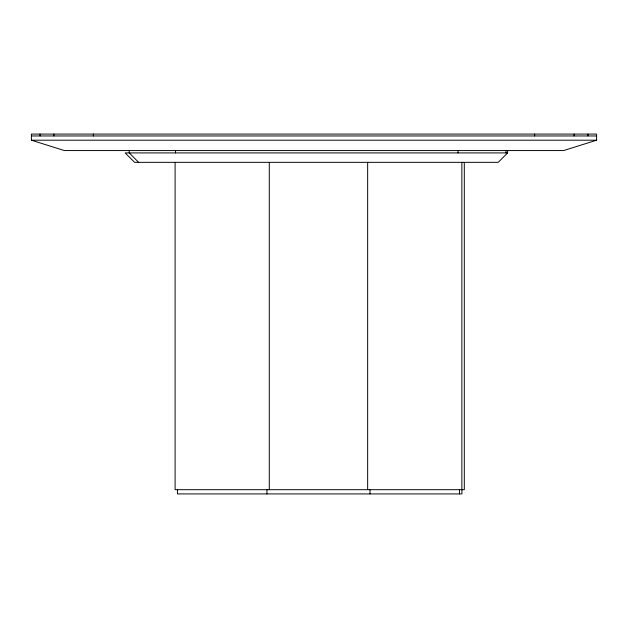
<?xml version="1.0" encoding="UTF-8"?>
<svg xmlns="http://www.w3.org/2000/svg" width="628" height="628" viewBox="0 0 628 628"><rect width="100%" height="100%" fill="white"/><g stroke="black" fill="none" stroke-linecap="round" stroke-linejoin="round"><path stroke-width="0.94" d="M507.612 150.563L507.612 152.918L498.208 162.338L134.604 162.338L125.16 152.918L128.552 152.918M596.6 140.201L563.63 150.563L64.37 150.563L31.4 140.201L31.4 134.078L596.6 134.078L596.6 140.201L31.4 140.201M31.4 135.962L596.6 135.962M129.227 150.563L129.227 152.918L507.612 152.918M129.227 152.918L138.631 162.338M587.941 134.078L587.941 135.962M574.102 134.078L574.102 135.962M534.656 134.078L534.656 135.962M505.972 150.563L505.972 152.918M464.304 162.338L464.304 489.683L175.102 489.683L175.102 162.338M461.941 489.683L461.941 493.922L177.449 493.922L177.449 489.683M461.847 162.338L461.847 489.683M459.492 489.683L459.492 493.922M458.055 150.563L458.055 152.918M370.01 489.683L370.01 493.922M367.655 162.338L367.655 489.683M269.286 162.338L269.286 489.683M266.931 489.683L266.931 493.922M175.495 150.563L175.495 152.918M93.344 134.078L93.344 135.962M53.898 134.078L53.898 135.962M40.066 134.078L40.066 135.962"/></g></svg>
